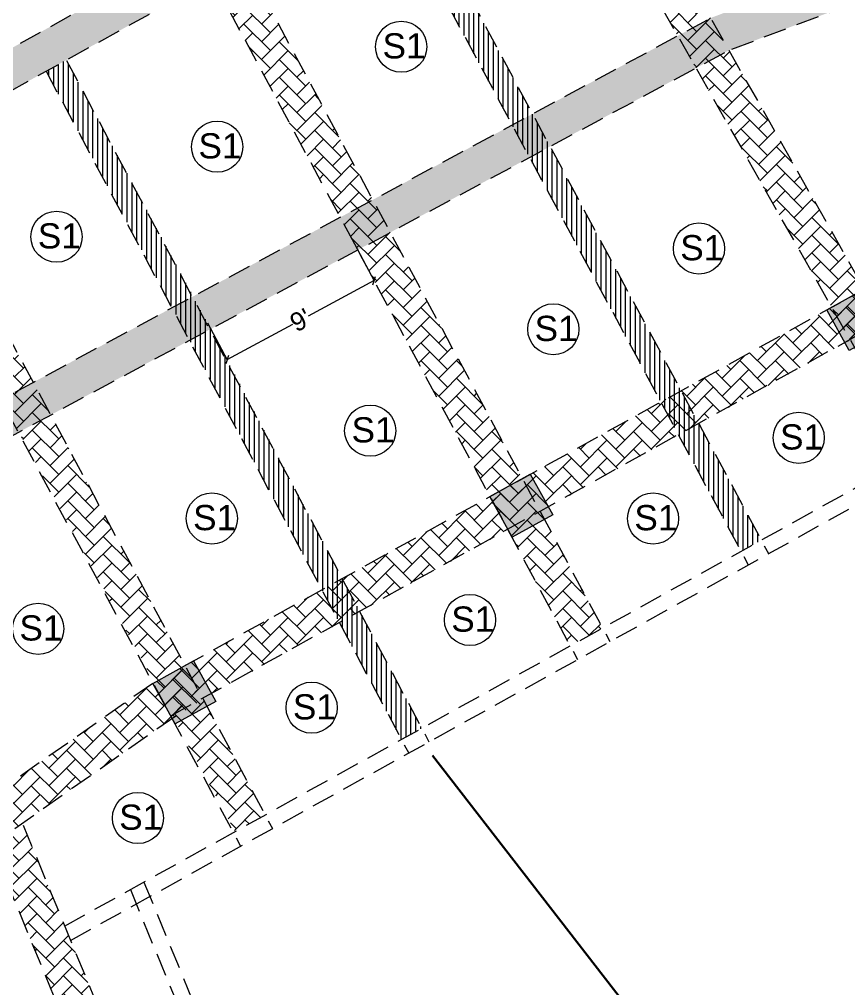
# Model space of a CAD drawing. Header units: inches. Extents: x -13956017 to 293115509, y -946740 to -305538.
# Drawn here: x 1189331 to 1189869, y -919548 to -918919 of the extents above; entities that cross this region are included whole.
import ezdxf

# ---------------------------------------------------------------- set-up
doc = ezdxf.new("R2010")
doc.units = ezdxf.units.IN
doc.header["$LTSCALE"] = 6
doc.header["$PDMODE"] = 2
doc.linetypes.add('CONTINOUS', pattern=[2000000.0, 1000000.0, 1000000.0])
doc.linetypes.add('DASHED2', pattern=[0.375, 0.25, -0.125])
for name, color, linetype in [('A-CUTOUT', 3, 'CONTINOUS'), ('DIM', 7, 'Continuous'), ('door', 5, 'Continuous'), ('FITTING', 24, 'Continuous')]:
    doc.layers.add(name, color=color, linetype=linetype)
for name, color, linetype, lineweight in [('COL MARK', 210, 'Continuous', 18), ('v.b', 200, 'Continuous', 5), ('W', 250, 'Continuous', 5), ('wall', 7, 'Continuous', 30)]:
    doc.layers.add(name, color=color, linetype=linetype, lineweight=lineweight)
doc.styles.add('A', font='arial.ttf')
doc.styles.add('ARI', font='arial.ttf')
doc.dimstyles.new('Copy(2) of AA', dxfattribs={"dimtxt": 12, "dimasz": 4, "dimexe": 0.18, "dimexo": 0, "dimgap": 0.09, "dimtad": 0, "dimdec": 0, "dimzin": 0, "dimdsep": 46, "dimlunit": 3, "dimtxsty": 'ARI', "dimblk": 'OBLIQUE', "dimcen": 0.09, "dimclrd": 7, "dimclre": 7, "dimclrt": 7, "dimadec": 0, "dimazin": 0, "dimtfac": 1, "dimtdec": 0, "dimtofl": 0, "dimtmove": 0, "dimatfit": 3, "dimfxl": 1, "dimtolj": 1, "dimtzin": 0, "dimlwd": 5, "dimlwe": 5, "dimarcsym": 0})
pattern_1 = [(45, (50177.4815, -18136.748), (0, 11.494727835), [24.384, -8.128]), (135, (50183.229, -18131.001), (1e-15, 11.494727835), [24.384, -8.128])]
pattern_2 = [(45, (-2423.1, -16103.0786), (0, 11.494727835), [24.384, -8.128]), (135, (-2417.353, -16097.331), (1e-15, 11.494727835), [24.384, -8.128])]

# ---------------------------------------------------------------- blocks, each defined once
blk = doc.blocks.new('_Oblique')
at = {"layer": 'DIM', "color": 0, "lineweight": -2}
blk.add_line((-0.5, -0.5), (0.5, 0.5), dxfattribs=at)
blk = doc.blocks.new('*D207')
at = {"layer": 'Defpoints', "color": 0, "ltscale": 6, "transparency": 16777216}
for p in [(1189548.49, -919064.68, -84.64), (1189561.27, -919088.49), (1189453.1, -919115.89, -84.64)]:
    blk.add_point(p, dxfattribs=at)
at = {"layer": 'wall', "color": 7, "lineweight": 5, "ltscale": 6, "transparency": 16777216}
for p, q in [((1189548.49, -919064.68), (1189561.36, -919088.65)), ((1189561.27, -919088.49), (1189518.52, -919111.44)), ((1189453.1, -919115.89), (1189465.97, -919139.86)), ((1189465.88, -919139.7), (1189508.63, -919116.75))]:
    blk.add_line(p, q, dxfattribs=at)
at = {"layer": 'wall', "color": 7, "lineweight": 5, "ltscale": 6, "transparency": 16777216, "xscale": 4, "yscale": 4, "zscale": 4}
for p, rotation in [((1189561.27, -919088.49), 28.22671765791093), ((1189465.88, -919139.7), 208.2267176579109)]:
    blk.add_blockref('_Oblique', p, dxfattribs=dict(at, rotation=rotation))
at = {"layer": 'wall', "color": 7, "ltscale": 6, "transparency": 16777216, "insert": (1189513.58, -919114.1), "char_height": 12, "attachment_point": 5, "rotation": 28.22672, "style": 'ARI'}
blk.add_mtext("\\A1;9'", dxfattribs=at)

msp = doc.modelspace()

# ---------------------------------------------------------------- hatches: boundary and pattern name
at = {"layer": 'A-CUTOUT', "lineweight": 0, "ltscale": 0.3}
h = msp.add_hatch(dxfattribs=at)
h.set_pattern_fill('AR-BRSTD', color=256, scale=0.08)
h.set_pattern_definition([(0, (58951.39, -18136.748), (0, 5.419344), []), (90, (58951.39, -18136.748), (-8.128, 5.419344), [5.419344, -5.419344])])
h.paths.add_polyline_path([(1188821.78, -919217.04), (1189182.42, -919017.21), (1189428.42, -918880.89), (1189632.04, -918768.06), (1189779.08, -918686.58), (1189951.4, -918591.1), (1190008.75, -918559.32), (1190020.38, -918580.31), (1189916.76, -918637.73), (1189750.48, -918729.87), (1189625.7, -918799.01), (1189494.05, -918871.96), (1189283.96, -918988.38), (1189088.38, -919096.75), (1188940.25, -919178.84), (1188813.31, -919249.18), (1188801.68, -919228.19)])
h = msp.add_hatch(dxfattribs=at)
h.set_pattern_fill('AR-BRSTD', color=256, scale=0.08)
h.set_pattern_definition([(0, (50177.4815, -18136.748), (0, 5.419344), []), (90, (50177.4815, -18136.748), (-8.128, 5.419344), [5.419344, -5.419344])])
h.paths.add_polyline_path([(1188876.2, -919409.1), (1188876.2, -919409.1), (1188881.94, -919423.05), (1188884.07, -919427.01), (1188887.19, -919425.33), (1189791.65, -918938.93), (1189996.61, -918861.46), (1189981.07, -918841.68), (1189780.28, -918917.8), (1189678.16, -918972.71), (1189372.9, -919136.88), (1189142.38, -919260.85), (1188874.48, -919404.92)])
at = {"layer": 'COL MARK', "lineweight": 30}
h = msp.add_hatch(color=256, dxfattribs=at)
h.dxf.hatch_style = 1
h.paths.add_polyline_path([(1189855.08, -919107.49), (1189881.32, -919092.95), (1189895.86, -919119.19), (1189869.62, -919133.73)])
h = msp.add_hatch(color=256, dxfattribs=at)
h.dxf.hatch_style = 1
h.paths.add_polyline_path([(1189636.41, -919228.66), (1189662.65, -919214.12), (1189677.19, -919240.36), (1189650.95, -919254.9)])
h = msp.add_hatch(color=256, dxfattribs=at)
h.dxf.hatch_style = 1
h.paths.add_polyline_path([(1189417.74, -919349.83), (1189443.98, -919335.29), (1189458.52, -919361.53), (1189432.28, -919376.07)])
at = {"layer": 'door', "lineweight": 0, "ltscale": 0.3}
h = msp.add_hatch(dxfattribs=at)
h.set_pattern_fill('AR-HBONE', color=256, scale=0.08)
h.set_pattern_definition(pattern_1)
h.paths.add_polyline_path([(1189699.07, -918825.14), (1189670.58, -918774.88), (1189691.41, -918762.6), (1189776.47, -918912.59), (1189818.66, -918986.99), (1189856.81, -919054.26), (1189945.75, -919211.1), (1189941.53, -919252.89), (1189854.33, -919099.04)])
h = msp.add_hatch(dxfattribs=at)
h.set_pattern_fill('AR-HBONE', color=256, scale=0.08)
h.set_pattern_definition(pattern_2)
h.paths.add_polyline_path([(1189688.52, -919325.54), (1189709.51, -919313.91), (1189477.42, -918881.54), (1189456.28, -918892.89)])
h = msp.add_hatch(dxfattribs=at)
h.set_pattern_fill('AR-HBONE', color=256, scale=0.08)
h.set_pattern_definition(pattern_1)
h.paths.add_polyline_path([(1189253.84, -919044.5), (1189237.28, -919014.61), (1189258.83, -919003.05), (1189490.58, -919435.23), (1189471.05, -919446.05)])
h = msp.add_hatch(dxfattribs=at)
h.set_pattern_fill('AR-HBONE', color=256, scale=0.08)
h.set_pattern_definition(pattern_2)
h.paths.add_polyline_path([(1189268.08, -919454.69), (1189417.74, -919349.83), (1189881.33, -919092.95), (1189886.02, -919090.35), (1190124.78, -919053.78), (1190127.1, -919054.45), (1190110.19, -919071.48), (1190118.7, -919079.94), (1189894.96, -919113.26), (1189455.79, -919356.61), (1189422.58, -919378.01), (1189232.82, -919510.91), (1189222.64, -919486.52)])
h = msp.add_hatch(dxfattribs=at)
h.set_pattern_fill('AR-HBONE', color=256, scale=0.08)
h.set_pattern_definition([(45, (58956.677, -18134.5755), (0, 11.494727835), [24.384, -8.128]), (135, (58962.424, -18128.828), (1e-15, 11.494727835), [24.384, -8.128])])
h.paths.add_polyline_path([(1189694.94, -920383.93), (1189313.57, -919455.92), (1189333.57, -919441.91), (1189717.58, -920375.9)])
at = {"layer": 'FITTING', "lineweight": 0, "ltscale": 0.3}
h = msp.add_hatch(dxfattribs=at)
h.set_pattern_fill('ANSI31', color=256, angle=45)
h.set_pattern_definition([(90, (59383.2098, -17884.4127), (-3.175, 0), [])])
h.paths.add_polyline_path([(1189580.28, -918824.18), (1189674.88, -919000.51), (1189812.49, -919256.85), (1189799.37, -919264.12), (1189618.83, -918927.81), (1189567.25, -918831.4), (1189580.34, -918824.15)])
h = msp.add_hatch(dxfattribs=at)
h.set_pattern_fill('ANSI31', color=256, angle=45)
h.set_pattern_definition([(90, (59164.538, -18005.5844), (-3.175, 0), [])])
h.paths.add_polyline_path([(1189361.61, -918945.35), (1189456.21, -919121.68), (1189592.16, -919378.94), (1189579.03, -919386.22), (1189400.16, -919048.98), (1189348.58, -918952.57), (1189361.66, -918945.32)])

# ---------------------------------------------------------------- linework, layer by layer
at = {"layer": 'COL MARK', "elevation": -8022.88}
for points in [[(1189855.08, -919107.49), (1189881.32, -919092.95), (1189895.86, -919119.19), (1189869.62, -919133.73)], [(1189636.41, -919228.66), (1189662.65, -919214.12), (1189677.19, -919240.36), (1189650.95, -919254.9)], [(1189417.74, -919349.83), (1189443.98, -919335.29), (1189458.52, -919361.53), (1189432.28, -919376.07)]]:
    msp.add_lwpolyline(points, close=True, dxfattribs=at)
at = {"layer": 'v.b', "linetype": 'DASHED2', "ltscale": 10}
for p, q in [((1188780.68, -919239.82, -11992), (1190029.74, -918547.68, -11992)), ((1188792.32, -919260.81, -11992), (1190041.37, -918568.68, -11992)), ((1189691.56, -918762.88, -8022.88), (1189945.75, -919211.1, -8026.38)), ((1189670.58, -918774.88, -8022.88), (1189942.03, -919253.76, -8026.16)), ((1189580.34, -918824.38, -8022.88), (1189817.15, -919265.54, -8022.88)), ((1189567.12, -918831.47, -8022.88), (1189804.03, -919272.81, -8022.88)), ((1189996.61, -918861.46, -4053.76), (1189789.32, -918939.99, -11996.07)), ((1189477.42, -918881.54, -8022.88), (1189714.24, -919322.72, -8022.88)), ((1189456.28, -918892.89, -8022.88), (1189693.25, -919334.36, -8022.88)), ((1188852.82, -919416.57, -14805.45), (1189780.28, -918917.8, -11996.07)), ((1188864.19, -919437.7, -14805.45), (1189791.65, -918938.93, -11996.07)), ((1189361.67, -918945.55, -8022.88), (1189596.86, -919387.77, -8043.89)), ((1189348.45, -918952.64, -8022.88), (1189583.73, -919395.05, -8022.88)), ((1189258.67, -919002.76, -8022.88), (1189495.3, -919444.04, -8022.88)), ((1189237.52, -919014.11, -8022.88), (1189474.64, -919455.5, -8159.02)), ((1189417.74, -919349.83, -8022.88), (1189886.02, -919090.35, -8113.08)), ((1189429.37, -919370.82, -8022.88), (1189892.96, -919113.94, -8022.88)), ((1189360.47, -919507.33, -6051.42), (1189934.64, -919189.16, -8022.88)), ((1189364.29, -919516.64, -6071.98), (1189939.49, -919197.91, -8022.88)), ((1189417.74, -919349.83, -8022.88), (1189222.64, -919486.52, -4053.76)), ((1189432.58, -919371.01, -8022.88), (1189232.82, -919510.91, -7938.24)), ((1189333.57, -919441.91, -5906.92), (1189728.54, -920402.56, -8028.72)), ((1189313.57, -919455.92, -5500.1), (1189706.34, -920411.68, -8028.72)), ((1189411.92, -919478.82, -8022.88), (1189639.27, -920032.02, -8022.88)), ((1189403.11, -919483.7, -8022.88), (1189628.03, -920030.98, -8022.88))]:
    msp.add_line(p, q, dxfattribs=at)
at = {"layer": 'W', "ltscale": 10}
for centre in [(1189578.88, -918936.7, -3242.61), (1189459.45, -919001.58, -3242.61), (1189355.22, -919059.99, -3242.61), (1189772.09, -919067.67, 4780.82), (1189677.57, -919120.04, 4780.82), (1189558.77, -919185.87, 4780.82), (1189836.82, -919190.47, 4780.82), (1189456.01, -919242.82, 4780.82), (1189742.3, -919242.85, 4780.82), (1189623.5, -919308.68, 4780.82), (1189343.29, -919314.42, 4801.64), (1189520.74, -919365.62, 4780.82), (1189408.02, -919437.23, 4801.64)]:
    msp.add_circle(centre, 16.6, dxfattribs=at)
at = {"layer": 'wall', "ltscale": 6}
msp.add_line((1189599.14, -919396.54, -4194.23), (1190128.67, -920080.25, -4194.23), dxfattribs=at)

# ---------------------------------------------------------------- texts
at = {"style": 'A'}
for p in [(1189566.72, -918944.3, -3242.61), (1189447.29, -919009.18, -3242.61), (1189343.06, -919067.6, -3242.61), (1189759.93, -919075.27, 4780.82), (1189665.41, -919127.65, 4780.82), (1189546.61, -919193.48, 4780.82), (1189824.66, -919198.08, 4780.82), (1189443.84, -919250.42, 4780.82), (1189730.14, -919250.46, 4780.82), (1189611.34, -919316.29, 4780.82), (1189331.12, -919322.03, 4801.64), (1189508.58, -919373.23, 4780.82), (1189395.85, -919444.83, 4801.64)]:
    msp.add_text('S1', height=16.356, dxfattribs=at).set_placement(p)

# ---------------------------------------------------------------- dimensions: what is measured, and where the dimension line sits
at = {"layer": 'wall', "ltscale": 6}
dim = msp.add_aligned_dim(p1=(1189453.1, -919115.89, -8022.88), p2=(1189548.49, -919064.68, -8022.88), distance=-27.02, dimstyle='Copy(2) of AA', override={"dimfxl": 2, "dimarcsym": 1}, dxfattribs=at)
dim.commit()
dim.dimension.update_dxf_attribs({"geometry": '*D207', "text_midpoint": (1189513.58, -919114.1, -7938.24)})

doc.saveas('drawing.dxf')
